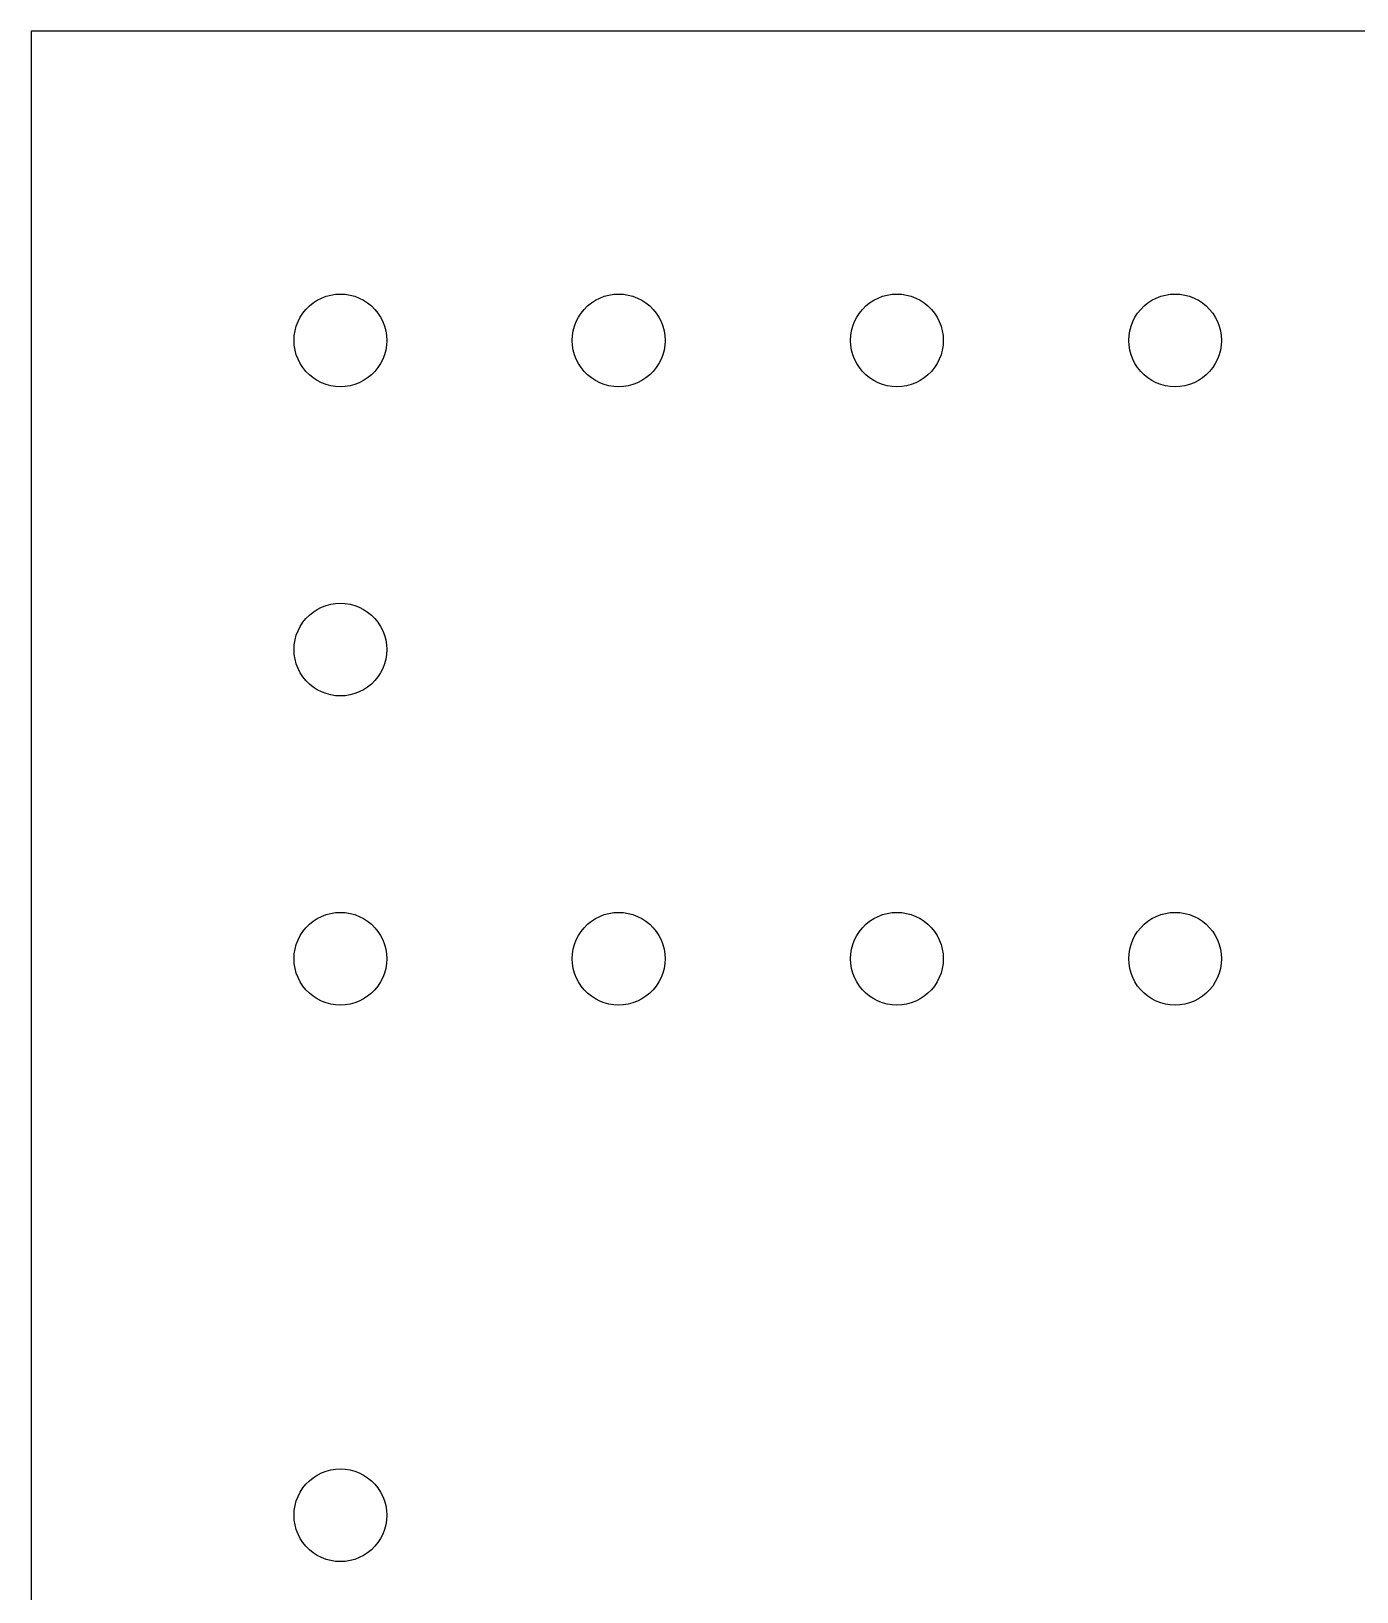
# Model space of a CAD drawing. Header units: metres. Extents: x -90 to 756, y -90 to 295.
# Drawn here: x -90 to -68.56, y 219.76 to 245 of the extents above; entities that cross this region are included whole.
import ezdxf

# ---------------------------------------------------------------- set-up
doc = ezdxf.new("R2010")
doc.units = ezdxf.units.M

msp = doc.modelspace()

# ---------------------------------------------------------------- linework, layer by layer
for p, q in [((-20.1, 245), (-90, 245)), ((-90, 245), (-90, 0)), ((-85.5574, 240.502), (-85.5019, 240.557)), ((-85.5019, 240.557), (-85.4408, 240.607)), ((-85.4408, 240.607), (-85.375, 240.65)), ((-85.375, 240.65), (-85.3051, 240.685)), ((-85.3051, 240.685), (-85.2318, 240.713)), ((-85.2318, 240.713), (-85.1559, 240.734)), ((-85.1559, 240.734), (-85.0784, 240.746)), ((-85.0784, 240.746), (-85, 240.75)), ((-85, 240.75), (-84.9216, 240.746)), ((-84.9216, 240.746), (-84.8441, 240.734)), ((-84.8441, 240.734), (-84.7682, 240.713)), ((-84.7682, 240.713), (-84.695, 240.685)), ((-84.695, 240.685), (-84.625, 240.65)), ((-84.625, 240.65), (-84.5592, 240.607)), ((-84.5592, 240.607), (-84.4982, 240.557)), ((-84.4982, 240.557), (-84.4426, 240.502)), ((-81.0574, 240.502), (-81.0019, 240.557)), ((-81.0019, 240.557), (-80.9408, 240.607)), ((-80.9408, 240.607), (-80.875, 240.65)), ((-80.875, 240.65), (-80.8051, 240.685)), ((-80.8051, 240.685), (-80.7318, 240.713)), ((-80.7318, 240.713), (-80.6559, 240.734)), ((-80.6559, 240.734), (-80.5784, 240.746)), ((-80.5784, 240.746), (-80.5, 240.75)), ((-80.5, 240.75), (-80.4216, 240.746)), ((-80.4216, 240.746), (-80.3441, 240.734)), ((-80.3441, 240.734), (-80.2682, 240.713)), ((-80.2682, 240.713), (-80.195, 240.685)), ((-80.195, 240.685), (-80.125, 240.65)), ((-80.125, 240.65), (-80.0592, 240.607)), ((-80.0592, 240.607), (-79.9982, 240.557)), ((-79.9982, 240.557), (-79.9426, 240.502)), ((-76.5574, 240.502), (-76.5019, 240.557)), ((-76.5019, 240.557), (-76.4408, 240.607)), ((-76.4408, 240.607), (-76.375, 240.65)), ((-76.375, 240.65), (-76.3051, 240.685)), ((-76.3051, 240.685), (-76.2318, 240.713)), ((-76.2318, 240.713), (-76.1559, 240.734)), ((-76.1559, 240.734), (-76.0784, 240.746)), ((-76.0784, 240.746), (-76, 240.75)), ((-76, 240.75), (-75.9216, 240.746)), ((-75.9216, 240.746), (-75.8441, 240.734)), ((-75.8441, 240.734), (-75.7682, 240.713)), ((-75.7682, 240.713), (-75.695, 240.685)), ((-75.695, 240.685), (-75.625, 240.65)), ((-75.625, 240.65), (-75.5592, 240.607)), ((-75.5592, 240.607), (-75.4982, 240.557)), ((-75.4982, 240.557), (-75.4426, 240.502)), ((-72.0574, 240.502), (-72.0019, 240.557)), ((-72.0019, 240.557), (-71.9408, 240.607)), ((-71.9408, 240.607), (-71.875, 240.65)), ((-71.875, 240.65), (-71.8051, 240.685)), ((-71.8051, 240.685), (-71.7318, 240.713)), ((-71.7318, 240.713), (-71.6559, 240.734)), ((-71.6559, 240.734), (-71.5784, 240.746)), ((-71.5784, 240.746), (-71.5, 240.75)), ((-71.5, 240.75), (-71.4216, 240.746)), ((-71.4216, 240.746), (-71.3441, 240.734)), ((-71.3441, 240.734), (-71.2682, 240.713)), ((-71.2682, 240.713), (-71.195, 240.685)), ((-71.195, 240.685), (-71.125, 240.65)), ((-71.125, 240.65), (-71.0592, 240.607)), ((-71.0592, 240.607), (-70.9982, 240.557)), ((-70.9982, 240.557), (-70.9426, 240.502)), ((-85.7133, 240.232), (-85.6852, 240.305)), ((-85.6852, 240.305), (-85.6495, 240.375)), ((-85.6495, 240.375), (-85.6068, 240.441)), ((-85.6068, 240.441), (-85.5574, 240.502)), ((-84.4426, 240.502), (-84.3932, 240.441)), ((-84.3932, 240.441), (-84.3505, 240.375)), ((-84.3505, 240.375), (-84.3148, 240.305)), ((-84.3148, 240.305), (-84.2867, 240.232)), ((-81.2133, 240.232), (-81.1852, 240.305)), ((-81.1852, 240.305), (-81.1495, 240.375)), ((-81.1495, 240.375), (-81.1068, 240.441)), ((-81.1068, 240.441), (-81.0574, 240.502)), ((-79.9426, 240.502), (-79.8932, 240.441)), ((-79.8932, 240.441), (-79.8505, 240.375)), ((-79.8505, 240.375), (-79.8148, 240.305)), ((-79.8148, 240.305), (-79.7867, 240.232)), ((-76.7133, 240.232), (-76.6852, 240.305)), ((-76.6852, 240.305), (-76.6495, 240.375)), ((-76.6495, 240.375), (-76.6068, 240.441)), ((-76.6068, 240.441), (-76.5574, 240.502)), ((-75.4426, 240.502), (-75.3932, 240.441)), ((-75.3932, 240.441), (-75.3505, 240.375)), ((-75.3505, 240.375), (-75.3148, 240.305)), ((-75.3148, 240.305), (-75.2867, 240.232)), ((-72.2133, 240.232), (-72.1852, 240.305)), ((-72.1852, 240.305), (-72.1495, 240.375)), ((-72.1495, 240.375), (-72.1068, 240.441)), ((-72.1068, 240.441), (-72.0574, 240.502)), ((-70.9426, 240.502), (-70.8932, 240.441)), ((-70.8932, 240.441), (-70.8505, 240.375)), ((-70.8505, 240.375), (-70.8148, 240.305)), ((-70.8148, 240.305), (-70.7867, 240.232)), ((-85.75, 240), (-85.7459, 240.078)), ((-85.7459, 240.078), (-85.7336, 240.156)), ((-85.7336, 240.156), (-85.7133, 240.232)), ((-84.2867, 240.232), (-84.2664, 240.156)), ((-84.2664, 240.156), (-84.2541, 240.078)), ((-84.2541, 240.078), (-84.25, 240)), ((-81.25, 240), (-81.2459, 240.078)), ((-81.2459, 240.078), (-81.2336, 240.156)), ((-81.2336, 240.156), (-81.2133, 240.232)), ((-79.7867, 240.232), (-79.7664, 240.156)), ((-79.7664, 240.156), (-79.7541, 240.078)), ((-79.7541, 240.078), (-79.75, 240)), ((-76.75, 240), (-76.7459, 240.078)), ((-76.7459, 240.078), (-76.7336, 240.156)), ((-76.7336, 240.156), (-76.7133, 240.232)), ((-75.2867, 240.232), (-75.2664, 240.156)), ((-75.2664, 240.156), (-75.2541, 240.078)), ((-75.2541, 240.078), (-75.25, 240)), ((-72.25, 240), (-72.2459, 240.078)), ((-72.2459, 240.078), (-72.2336, 240.156)), ((-72.2336, 240.156), (-72.2133, 240.232)), ((-70.7867, 240.232), (-70.7664, 240.156)), ((-70.7664, 240.156), (-70.7541, 240.078)), ((-70.7541, 240.078), (-70.75, 240)), ((-85.7459, 239.922), (-85.75, 240)), ((-85.7336, 239.844), (-85.7459, 239.922)), ((-85.7133, 239.768), (-85.7336, 239.844)), ((-85.6852, 239.695), (-85.7133, 239.768)), ((-84.2867, 239.768), (-84.3148, 239.695)), ((-84.2664, 239.844), (-84.2867, 239.768)), ((-84.2541, 239.922), (-84.2664, 239.844)), ((-84.25, 240), (-84.2541, 239.922)), ((-81.2459, 239.922), (-81.25, 240)), ((-81.2336, 239.844), (-81.2459, 239.922)), ((-81.2133, 239.768), (-81.2336, 239.844)), ((-81.1852, 239.695), (-81.2133, 239.768)), ((-79.7867, 239.768), (-79.8148, 239.695)), ((-79.7664, 239.844), (-79.7867, 239.768)), ((-79.7541, 239.922), (-79.7664, 239.844)), ((-79.75, 240), (-79.7541, 239.922)), ((-76.7459, 239.922), (-76.75, 240)), ((-76.7336, 239.844), (-76.7459, 239.922)), ((-76.7133, 239.768), (-76.7336, 239.844)), ((-76.6852, 239.695), (-76.7133, 239.768)), ((-75.2867, 239.768), (-75.3148, 239.695)), ((-75.2664, 239.844), (-75.2867, 239.768)), ((-75.2541, 239.922), (-75.2664, 239.844)), ((-75.25, 240), (-75.2541, 239.922)), ((-72.2459, 239.922), (-72.25, 240)), ((-72.2336, 239.844), (-72.2459, 239.922)), ((-72.2133, 239.768), (-72.2336, 239.844)), ((-72.1852, 239.695), (-72.2133, 239.768)), ((-70.7867, 239.768), (-70.8148, 239.695)), ((-70.7664, 239.844), (-70.7867, 239.768)), ((-70.7541, 239.922), (-70.7664, 239.844)), ((-70.75, 240), (-70.7541, 239.922)), ((-85.6495, 239.625), (-85.6852, 239.695)), ((-85.6068, 239.559), (-85.6495, 239.625)), ((-85.5574, 239.498), (-85.6068, 239.559)), ((-84.3932, 239.559), (-84.4426, 239.498)), ((-84.3505, 239.625), (-84.3932, 239.559)), ((-84.3148, 239.695), (-84.3505, 239.625)), ((-81.1495, 239.625), (-81.1852, 239.695)), ((-81.1068, 239.559), (-81.1495, 239.625)), ((-81.0574, 239.498), (-81.1068, 239.559)), ((-79.8932, 239.559), (-79.9426, 239.498)), ((-79.8505, 239.625), (-79.8932, 239.559)), ((-79.8148, 239.695), (-79.8505, 239.625)), ((-76.6495, 239.625), (-76.6852, 239.695)), ((-76.6068, 239.559), (-76.6495, 239.625)), ((-76.5574, 239.498), (-76.6068, 239.559)), ((-75.3932, 239.559), (-75.4426, 239.498)), ((-75.3505, 239.625), (-75.3932, 239.559)), ((-75.3148, 239.695), (-75.3505, 239.625)), ((-72.1495, 239.625), (-72.1852, 239.695)), ((-72.1068, 239.559), (-72.1495, 239.625)), ((-72.0574, 239.498), (-72.1068, 239.559)), ((-70.8932, 239.559), (-70.9426, 239.498)), ((-70.8505, 239.625), (-70.8932, 239.559)), ((-70.8148, 239.695), (-70.8505, 239.625)), ((-85.5019, 239.443), (-85.5574, 239.498)), ((-85.4408, 239.393), (-85.5019, 239.443)), ((-85.375, 239.35), (-85.4408, 239.393)), ((-85.3051, 239.315), (-85.375, 239.35)), ((-85.2318, 239.287), (-85.3051, 239.315)), ((-85.1559, 239.266), (-85.2318, 239.287)), ((-85.0784, 239.254), (-85.1559, 239.266)), ((-85, 239.25), (-85.0784, 239.254)), ((-84.9216, 239.254), (-85, 239.25)), ((-84.8441, 239.266), (-84.9216, 239.254)), ((-84.7682, 239.287), (-84.8441, 239.266)), ((-84.695, 239.315), (-84.7682, 239.287)), ((-84.625, 239.35), (-84.695, 239.315)), ((-84.5592, 239.393), (-84.625, 239.35)), ((-84.4982, 239.443), (-84.5592, 239.393)), ((-84.4426, 239.498), (-84.4982, 239.443)), ((-81.0019, 239.443), (-81.0574, 239.498)), ((-80.9408, 239.393), (-81.0019, 239.443)), ((-80.875, 239.35), (-80.9408, 239.393)), ((-80.8051, 239.315), (-80.875, 239.35)), ((-80.7318, 239.287), (-80.8051, 239.315)), ((-80.6559, 239.266), (-80.7318, 239.287)), ((-80.5784, 239.254), (-80.6559, 239.266)), ((-80.5, 239.25), (-80.5784, 239.254)), ((-80.4216, 239.254), (-80.5, 239.25)), ((-80.3441, 239.266), (-80.4216, 239.254)), ((-80.2682, 239.287), (-80.3441, 239.266)), ((-80.195, 239.315), (-80.2682, 239.287)), ((-80.125, 239.35), (-80.195, 239.315)), ((-80.0592, 239.393), (-80.125, 239.35)), ((-79.9982, 239.443), (-80.0592, 239.393)), ((-79.9426, 239.498), (-79.9982, 239.443)), ((-76.5019, 239.443), (-76.5574, 239.498)), ((-76.4408, 239.393), (-76.5019, 239.443)), ((-76.375, 239.35), (-76.4408, 239.393)), ((-76.3051, 239.315), (-76.375, 239.35)), ((-76.2318, 239.287), (-76.3051, 239.315)), ((-76.1559, 239.266), (-76.2318, 239.287)), ((-76.0784, 239.254), (-76.1559, 239.266)), ((-76, 239.25), (-76.0784, 239.254)), ((-75.9216, 239.254), (-76, 239.25)), ((-75.8441, 239.266), (-75.9216, 239.254)), ((-75.7682, 239.287), (-75.8441, 239.266)), ((-75.695, 239.315), (-75.7682, 239.287)), ((-75.625, 239.35), (-75.695, 239.315)), ((-75.5592, 239.393), (-75.625, 239.35)), ((-75.4982, 239.443), (-75.5592, 239.393)), ((-75.4426, 239.498), (-75.4982, 239.443)), ((-72.0019, 239.443), (-72.0574, 239.498)), ((-71.9408, 239.393), (-72.0019, 239.443)), ((-71.875, 239.35), (-71.9408, 239.393)), ((-71.8051, 239.315), (-71.875, 239.35)), ((-71.7318, 239.287), (-71.8051, 239.315)), ((-71.6559, 239.266), (-71.7318, 239.287)), ((-71.5784, 239.254), (-71.6559, 239.266)), ((-71.5, 239.25), (-71.5784, 239.254)), ((-71.4216, 239.254), (-71.5, 239.25)), ((-71.3441, 239.266), (-71.4216, 239.254)), ((-71.2682, 239.287), (-71.3441, 239.266)), ((-71.195, 239.315), (-71.2682, 239.287)), ((-71.125, 239.35), (-71.195, 239.315)), ((-71.0592, 239.393), (-71.125, 239.35)), ((-70.9982, 239.443), (-71.0592, 239.393)), ((-70.9426, 239.498), (-70.9982, 239.443)), ((-85.2318, 235.713), (-85.1559, 235.734)), ((-85.1559, 235.734), (-85.0784, 235.746)), ((-85.0784, 235.746), (-85, 235.75)), ((-85, 235.75), (-84.9216, 235.746)), ((-84.9216, 235.746), (-84.8441, 235.734)), ((-84.8441, 235.734), (-84.7682, 235.713)), ((-85.6068, 235.441), (-85.5574, 235.502)), ((-85.5574, 235.502), (-85.5019, 235.557)), ((-85.5019, 235.557), (-85.4408, 235.607)), ((-85.4408, 235.607), (-85.375, 235.65)), ((-85.375, 235.65), (-85.3051, 235.685)), ((-85.3051, 235.685), (-85.2318, 235.713)), ((-84.7682, 235.713), (-84.695, 235.685)), ((-84.695, 235.685), (-84.625, 235.65)), ((-84.625, 235.65), (-84.5592, 235.607)), ((-84.5592, 235.607), (-84.4982, 235.557)), ((-84.4982, 235.557), (-84.4426, 235.502)), ((-84.4426, 235.502), (-84.3932, 235.441)), ((-85.7336, 235.156), (-85.7133, 235.232)), ((-85.7133, 235.232), (-85.6852, 235.305)), ((-85.6852, 235.305), (-85.6495, 235.375)), ((-85.6495, 235.375), (-85.6068, 235.441)), ((-84.3932, 235.441), (-84.3505, 235.375)), ((-84.3505, 235.375), (-84.3148, 235.305)), ((-84.3148, 235.305), (-84.2867, 235.232)), ((-84.2867, 235.232), (-84.2664, 235.156)), ((-85.75, 235), (-85.7459, 235.078)), ((-85.7459, 234.922), (-85.75, 235)), ((-85.7459, 235.078), (-85.7336, 235.156)), ((-84.2664, 235.156), (-84.2541, 235.078)), ((-84.2541, 235.078), (-84.25, 235)), ((-84.25, 235), (-84.2541, 234.922)), ((-85.7336, 234.844), (-85.7459, 234.922)), ((-85.7133, 234.768), (-85.7336, 234.844)), ((-85.6852, 234.695), (-85.7133, 234.768)), ((-84.2867, 234.768), (-84.3148, 234.695)), ((-84.2664, 234.844), (-84.2867, 234.768)), ((-84.2541, 234.922), (-84.2664, 234.844)), ((-85.6495, 234.625), (-85.6852, 234.695)), ((-85.6068, 234.559), (-85.6495, 234.625)), ((-85.5574, 234.498), (-85.6068, 234.559)), ((-85.5019, 234.443), (-85.5574, 234.498)), ((-84.4426, 234.498), (-84.4982, 234.443)), ((-84.3932, 234.559), (-84.4426, 234.498)), ((-84.3505, 234.625), (-84.3932, 234.559)), ((-84.3148, 234.695), (-84.3505, 234.625)), ((-85.4408, 234.393), (-85.5019, 234.443)), ((-85.375, 234.35), (-85.4408, 234.393)), ((-85.3051, 234.315), (-85.375, 234.35)), ((-85.2318, 234.287), (-85.3051, 234.315)), ((-85.1559, 234.266), (-85.2318, 234.287)), ((-85.0784, 234.254), (-85.1559, 234.266)), ((-85, 234.25), (-85.0784, 234.254)), ((-84.9216, 234.254), (-85, 234.25)), ((-84.8441, 234.266), (-84.9216, 234.254)), ((-84.7682, 234.287), (-84.8441, 234.266)), ((-84.695, 234.315), (-84.7682, 234.287)), ((-84.625, 234.35), (-84.695, 234.315)), ((-84.5592, 234.393), (-84.625, 234.35)), ((-84.4982, 234.443), (-84.5592, 234.393)), ((-85.375, 230.65), (-85.3051, 230.685)), ((-85.3051, 230.685), (-85.2318, 230.713)), ((-85.2318, 230.713), (-85.1559, 230.734)), ((-85.1559, 230.734), (-85.0784, 230.746)), ((-85.0784, 230.746), (-85, 230.75)), ((-85, 230.75), (-84.9216, 230.746)), ((-84.9216, 230.746), (-84.8441, 230.734)), ((-84.8441, 230.734), (-84.7682, 230.713)), ((-84.7682, 230.713), (-84.695, 230.685)), ((-84.695, 230.685), (-84.625, 230.65)), ((-80.875, 230.65), (-80.8051, 230.685)), ((-80.8051, 230.685), (-80.7318, 230.713)), ((-80.7318, 230.713), (-80.6559, 230.734)), ((-80.6559, 230.734), (-80.5784, 230.746)), ((-80.5784, 230.746), (-80.5, 230.75)), ((-80.5, 230.75), (-80.4216, 230.746)), ((-80.4216, 230.746), (-80.3441, 230.734)), ((-80.3441, 230.734), (-80.2682, 230.713)), ((-80.2682, 230.713), (-80.195, 230.685)), ((-80.195, 230.685), (-80.125, 230.65)), ((-76.375, 230.65), (-76.3051, 230.685)), ((-76.3051, 230.685), (-76.2318, 230.713)), ((-76.2318, 230.713), (-76.1559, 230.734)), ((-76.1559, 230.734), (-76.0784, 230.746)), ((-76.0784, 230.746), (-76, 230.75)), ((-76, 230.75), (-75.9216, 230.746)), ((-75.9216, 230.746), (-75.8441, 230.734)), ((-75.8441, 230.734), (-75.7682, 230.713)), ((-75.7682, 230.713), (-75.695, 230.685)), ((-75.695, 230.685), (-75.625, 230.65)), ((-71.875, 230.65), (-71.8051, 230.685)), ((-71.8051, 230.685), (-71.7318, 230.713)), ((-71.7318, 230.713), (-71.6559, 230.734)), ((-71.6559, 230.734), (-71.5784, 230.746)), ((-71.5784, 230.746), (-71.5, 230.75)), ((-71.5, 230.75), (-71.4216, 230.746)), ((-71.4216, 230.746), (-71.3441, 230.734)), ((-71.3441, 230.734), (-71.2682, 230.713)), ((-71.2682, 230.713), (-71.195, 230.685)), ((-71.195, 230.685), (-71.125, 230.65)), ((-85.6495, 230.375), (-85.6068, 230.441)), ((-85.6068, 230.441), (-85.5574, 230.502)), ((-85.5574, 230.502), (-85.5019, 230.557)), ((-85.5019, 230.557), (-85.4408, 230.607)), ((-85.4408, 230.607), (-85.375, 230.65)), ((-84.625, 230.65), (-84.5592, 230.607)), ((-84.5592, 230.607), (-84.4982, 230.557)), ((-84.4982, 230.557), (-84.4426, 230.502)), ((-84.4426, 230.502), (-84.3932, 230.441)), ((-84.3932, 230.441), (-84.3505, 230.375)), ((-81.1495, 230.375), (-81.1068, 230.441)), ((-81.1068, 230.441), (-81.0574, 230.502)), ((-81.0574, 230.502), (-81.0019, 230.557)), ((-81.0019, 230.557), (-80.9408, 230.607)), ((-80.9408, 230.607), (-80.875, 230.65)), ((-80.125, 230.65), (-80.0592, 230.607)), ((-80.0592, 230.607), (-79.9982, 230.557)), ((-79.9982, 230.557), (-79.9426, 230.502)), ((-79.9426, 230.502), (-79.8932, 230.441)), ((-79.8932, 230.441), (-79.8505, 230.375)), ((-76.6495, 230.375), (-76.6068, 230.441)), ((-76.6068, 230.441), (-76.5574, 230.502)), ((-76.5574, 230.502), (-76.5019, 230.557)), ((-76.5019, 230.557), (-76.4408, 230.607)), ((-76.4408, 230.607), (-76.375, 230.65)), ((-75.625, 230.65), (-75.5592, 230.607)), ((-75.5592, 230.607), (-75.4982, 230.557)), ((-75.4982, 230.557), (-75.4426, 230.502)), ((-75.4426, 230.502), (-75.3932, 230.441)), ((-75.3932, 230.441), (-75.3505, 230.375)), ((-72.1495, 230.375), (-72.1068, 230.441)), ((-72.1068, 230.441), (-72.0574, 230.502)), ((-72.0574, 230.502), (-72.0019, 230.557)), ((-72.0019, 230.557), (-71.9408, 230.607)), ((-71.9408, 230.607), (-71.875, 230.65)), ((-71.125, 230.65), (-71.0592, 230.607)), ((-71.0592, 230.607), (-70.9982, 230.557)), ((-70.9982, 230.557), (-70.9426, 230.502)), ((-70.9426, 230.502), (-70.8932, 230.441)), ((-70.8932, 230.441), (-70.8505, 230.375)), ((-85.7336, 230.156), (-85.7133, 230.232)), ((-85.7133, 230.232), (-85.6852, 230.305)), ((-85.6852, 230.305), (-85.6495, 230.375)), ((-84.3505, 230.375), (-84.3148, 230.305)), ((-84.3148, 230.305), (-84.2867, 230.232)), ((-84.2867, 230.232), (-84.2664, 230.156)), ((-81.2336, 230.156), (-81.2133, 230.232)), ((-81.2133, 230.232), (-81.1852, 230.305)), ((-81.1852, 230.305), (-81.1495, 230.375)), ((-79.8505, 230.375), (-79.8148, 230.305)), ((-79.8148, 230.305), (-79.7867, 230.232)), ((-79.7867, 230.232), (-79.7664, 230.156)), ((-76.7336, 230.156), (-76.7133, 230.232)), ((-76.7133, 230.232), (-76.6852, 230.305)), ((-76.6852, 230.305), (-76.6495, 230.375)), ((-75.3505, 230.375), (-75.3148, 230.305)), ((-75.3148, 230.305), (-75.2867, 230.232)), ((-75.2867, 230.232), (-75.2664, 230.156)), ((-72.2336, 230.156), (-72.2133, 230.232)), ((-72.2133, 230.232), (-72.1852, 230.305)), ((-72.1852, 230.305), (-72.1495, 230.375)), ((-70.8505, 230.375), (-70.8148, 230.305)), ((-70.8148, 230.305), (-70.7867, 230.232)), ((-70.7867, 230.232), (-70.7664, 230.156)), ((-85.75, 230), (-85.7459, 230.078)), ((-85.7459, 229.922), (-85.75, 230)), ((-85.7459, 230.078), (-85.7336, 230.156)), ((-85.7336, 229.844), (-85.7459, 229.922)), ((-84.2664, 230.156), (-84.2541, 230.078)), ((-84.2541, 229.922), (-84.2664, 229.844)), ((-84.2541, 230.078), (-84.25, 230)), ((-84.25, 230), (-84.2541, 229.922)), ((-81.25, 230), (-81.2459, 230.078)), ((-81.2459, 229.922), (-81.25, 230)), ((-81.2459, 230.078), (-81.2336, 230.156)), ((-81.2336, 229.844), (-81.2459, 229.922)), ((-79.7664, 230.156), (-79.7541, 230.078)), ((-79.7541, 229.922), (-79.7664, 229.844)), ((-79.7541, 230.078), (-79.75, 230)), ((-79.75, 230), (-79.7541, 229.922)), ((-76.75, 230), (-76.7459, 230.078)), ((-76.7459, 229.922), (-76.75, 230)), ((-76.7459, 230.078), (-76.7336, 230.156)), ((-76.7336, 229.844), (-76.7459, 229.922)), ((-75.2664, 230.156), (-75.2541, 230.078)), ((-75.2541, 229.922), (-75.2664, 229.844)), ((-75.2541, 230.078), (-75.25, 230)), ((-75.25, 230), (-75.2541, 229.922)), ((-72.25, 230), (-72.2459, 230.078)), ((-72.2459, 229.922), (-72.25, 230)), ((-72.2459, 230.078), (-72.2336, 230.156)), ((-72.2336, 229.844), (-72.2459, 229.922)), ((-70.7664, 230.156), (-70.7541, 230.078)), ((-70.7541, 229.922), (-70.7664, 229.844)), ((-70.7541, 230.078), (-70.75, 230)), ((-70.75, 230), (-70.7541, 229.922)), ((-85.7133, 229.768), (-85.7336, 229.844)), ((-85.6852, 229.695), (-85.7133, 229.768)), ((-85.6495, 229.625), (-85.6852, 229.695)), ((-84.3148, 229.695), (-84.3505, 229.625)), ((-84.2867, 229.768), (-84.3148, 229.695)), ((-84.2664, 229.844), (-84.2867, 229.768)), ((-81.2133, 229.768), (-81.2336, 229.844)), ((-81.1852, 229.695), (-81.2133, 229.768)), ((-81.1495, 229.625), (-81.1852, 229.695)), ((-79.8148, 229.695), (-79.8505, 229.625)), ((-79.7867, 229.768), (-79.8148, 229.695)), ((-79.7664, 229.844), (-79.7867, 229.768)), ((-76.7133, 229.768), (-76.7336, 229.844)), ((-76.6852, 229.695), (-76.7133, 229.768)), ((-76.6495, 229.625), (-76.6852, 229.695)), ((-75.3148, 229.695), (-75.3505, 229.625)), ((-75.2867, 229.768), (-75.3148, 229.695)), ((-75.2664, 229.844), (-75.2867, 229.768)), ((-72.2133, 229.768), (-72.2336, 229.844)), ((-72.1852, 229.695), (-72.2133, 229.768)), ((-72.1495, 229.625), (-72.1852, 229.695)), ((-70.8148, 229.695), (-70.8505, 229.625)), ((-70.7867, 229.768), (-70.8148, 229.695)), ((-70.7664, 229.844), (-70.7867, 229.768)), ((-85.6068, 229.559), (-85.6495, 229.625)), ((-85.5574, 229.498), (-85.6068, 229.559)), ((-85.5019, 229.443), (-85.5574, 229.498)), ((-85.4408, 229.393), (-85.5019, 229.443)), ((-84.4982, 229.443), (-84.5592, 229.393)), ((-84.4426, 229.498), (-84.4982, 229.443)), ((-84.3932, 229.559), (-84.4426, 229.498)), ((-84.3505, 229.625), (-84.3932, 229.559)), ((-81.1068, 229.559), (-81.1495, 229.625)), ((-81.0574, 229.498), (-81.1068, 229.559)), ((-81.0019, 229.443), (-81.0574, 229.498)), ((-80.9408, 229.393), (-81.0019, 229.443)), ((-79.9982, 229.443), (-80.0592, 229.393)), ((-79.9426, 229.498), (-79.9982, 229.443)), ((-79.8932, 229.559), (-79.9426, 229.498)), ((-79.8505, 229.625), (-79.8932, 229.559)), ((-76.6068, 229.559), (-76.6495, 229.625)), ((-76.5574, 229.498), (-76.6068, 229.559)), ((-76.5019, 229.443), (-76.5574, 229.498)), ((-76.4408, 229.393), (-76.5019, 229.443)), ((-75.4982, 229.443), (-75.5592, 229.393)), ((-75.4426, 229.498), (-75.4982, 229.443)), ((-75.3932, 229.559), (-75.4426, 229.498)), ((-75.3505, 229.625), (-75.3932, 229.559)), ((-72.1068, 229.559), (-72.1495, 229.625)), ((-72.0574, 229.498), (-72.1068, 229.559)), ((-72.0019, 229.443), (-72.0574, 229.498)), ((-71.9408, 229.393), (-72.0019, 229.443)), ((-70.9982, 229.443), (-71.0592, 229.393)), ((-70.9426, 229.498), (-70.9982, 229.443)), ((-70.8932, 229.559), (-70.9426, 229.498)), ((-70.8505, 229.625), (-70.8932, 229.559)), ((-85.375, 229.35), (-85.4408, 229.393)), ((-85.3051, 229.315), (-85.375, 229.35)), ((-85.2318, 229.287), (-85.3051, 229.315)), ((-85.1559, 229.266), (-85.2318, 229.287)), ((-85.0784, 229.254), (-85.1559, 229.266)), ((-85, 229.25), (-85.0784, 229.254)), ((-84.9216, 229.254), (-85, 229.25)), ((-84.8441, 229.266), (-84.9216, 229.254)), ((-84.7682, 229.287), (-84.8441, 229.266)), ((-84.695, 229.315), (-84.7682, 229.287)), ((-84.625, 229.35), (-84.695, 229.315)), ((-84.5592, 229.393), (-84.625, 229.35)), ((-80.875, 229.35), (-80.9408, 229.393)), ((-80.8051, 229.315), (-80.875, 229.35)), ((-80.7318, 229.287), (-80.8051, 229.315)), ((-80.6559, 229.266), (-80.7318, 229.287)), ((-80.5784, 229.254), (-80.6559, 229.266)), ((-80.5, 229.25), (-80.5784, 229.254)), ((-80.4216, 229.254), (-80.5, 229.25)), ((-80.3441, 229.266), (-80.4216, 229.254)), ((-80.2682, 229.287), (-80.3441, 229.266)), ((-80.195, 229.315), (-80.2682, 229.287)), ((-80.125, 229.35), (-80.195, 229.315)), ((-80.0592, 229.393), (-80.125, 229.35)), ((-76.375, 229.35), (-76.4408, 229.393)), ((-76.3051, 229.315), (-76.375, 229.35)), ((-76.2318, 229.287), (-76.3051, 229.315)), ((-76.1559, 229.266), (-76.2318, 229.287)), ((-76.0784, 229.254), (-76.1559, 229.266)), ((-76, 229.25), (-76.0784, 229.254)), ((-75.9216, 229.254), (-76, 229.25)), ((-75.8441, 229.266), (-75.9216, 229.254)), ((-75.7682, 229.287), (-75.8441, 229.266)), ((-75.695, 229.315), (-75.7682, 229.287)), ((-75.625, 229.35), (-75.695, 229.315)), ((-75.5592, 229.393), (-75.625, 229.35)), ((-71.875, 229.35), (-71.9408, 229.393)), ((-71.8051, 229.315), (-71.875, 229.35)), ((-71.7318, 229.287), (-71.8051, 229.315)), ((-71.6559, 229.266), (-71.7318, 229.287)), ((-71.5784, 229.254), (-71.6559, 229.266)), ((-71.5, 229.25), (-71.5784, 229.254)), ((-71.4216, 229.254), (-71.5, 229.25)), ((-71.3441, 229.266), (-71.4216, 229.254)), ((-71.2682, 229.287), (-71.3441, 229.266)), ((-71.195, 229.315), (-71.2682, 229.287)), ((-71.125, 229.35), (-71.195, 229.315)), ((-71.0592, 229.393), (-71.125, 229.35)), ((-85.5019, 221.557), (-85.4408, 221.607)), ((-85.4408, 221.607), (-85.375, 221.65)), ((-85.375, 221.65), (-85.3051, 221.685)), ((-85.3051, 221.685), (-85.2318, 221.713)), ((-85.2318, 221.713), (-85.1559, 221.734)), ((-85.1559, 221.734), (-85.0784, 221.746)), ((-85.0784, 221.746), (-85, 221.75)), ((-85, 221.75), (-84.9216, 221.746)), ((-84.9216, 221.746), (-84.8441, 221.734)), ((-84.8441, 221.734), (-84.7682, 221.713)), ((-84.7682, 221.713), (-84.695, 221.685)), ((-84.695, 221.685), (-84.625, 221.65)), ((-84.625, 221.65), (-84.5592, 221.607)), ((-84.5592, 221.607), (-84.4982, 221.557)), ((-85.6852, 221.305), (-85.6495, 221.375)), ((-85.6495, 221.375), (-85.6068, 221.441)), ((-85.6068, 221.441), (-85.5574, 221.502)), ((-85.5574, 221.502), (-85.5019, 221.557)), ((-84.4982, 221.557), (-84.4426, 221.502)), ((-84.4426, 221.502), (-84.3932, 221.441)), ((-84.3932, 221.441), (-84.3505, 221.375)), ((-84.3505, 221.375), (-84.3148, 221.305)), ((-85.7459, 221.078), (-85.7336, 221.156)), ((-85.7336, 221.156), (-85.7133, 221.232)), ((-85.7133, 221.232), (-85.6852, 221.305)), ((-84.3148, 221.305), (-84.2867, 221.232)), ((-84.2867, 221.232), (-84.2664, 221.156)), ((-84.2664, 221.156), (-84.2541, 221.078)), ((-85.75, 221), (-85.7459, 221.078)), ((-85.7459, 220.922), (-85.75, 221)), ((-85.7336, 220.844), (-85.7459, 220.922)), ((-85.7133, 220.768), (-85.7336, 220.844)), ((-84.2664, 220.844), (-84.2867, 220.768)), ((-84.2541, 220.922), (-84.2664, 220.844)), ((-84.2541, 221.078), (-84.25, 221)), ((-84.25, 221), (-84.2541, 220.922)), ((-85.6852, 220.695), (-85.7133, 220.768)), ((-85.6495, 220.625), (-85.6852, 220.695)), ((-85.6068, 220.559), (-85.6495, 220.625)), ((-84.3505, 220.625), (-84.3932, 220.559)), ((-84.3148, 220.695), (-84.3505, 220.625)), ((-84.2867, 220.768), (-84.3148, 220.695)), ((-85.5574, 220.498), (-85.6068, 220.559)), ((-85.5019, 220.443), (-85.5574, 220.498)), ((-85.4408, 220.393), (-85.5019, 220.443)), ((-85.375, 220.35), (-85.4408, 220.393)), ((-85.3051, 220.315), (-85.375, 220.35)), ((-84.625, 220.35), (-84.695, 220.315)), ((-84.5592, 220.393), (-84.625, 220.35)), ((-84.4982, 220.443), (-84.5592, 220.393)), ((-84.4426, 220.498), (-84.4982, 220.443)), ((-84.3932, 220.559), (-84.4426, 220.498)), ((-85.2318, 220.287), (-85.3051, 220.315)), ((-85.1559, 220.266), (-85.2318, 220.287)), ((-85.0784, 220.254), (-85.1559, 220.266)), ((-85, 220.25), (-85.0784, 220.254)), ((-84.9216, 220.254), (-85, 220.25)), ((-84.8441, 220.266), (-84.9216, 220.254)), ((-84.7682, 220.287), (-84.8441, 220.266)), ((-84.695, 220.315), (-84.7682, 220.287))]:
    msp.add_line(p, q)

doc.saveas('drawing.dxf')
